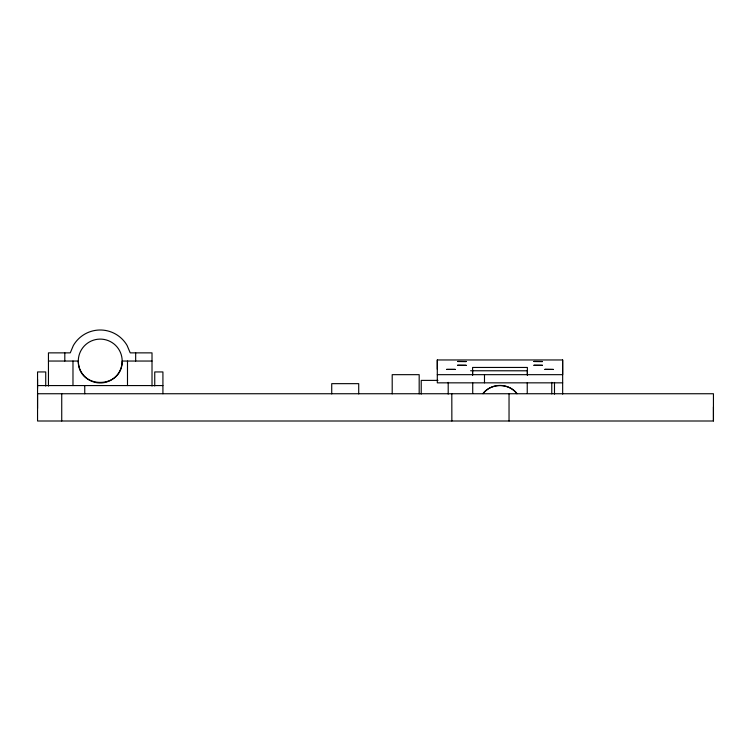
<?xml version="1.0" encoding="UTF-8"?>
<svg xmlns="http://www.w3.org/2000/svg" width="751" height="751" viewBox="0 0 751 751"><rect width="100%" height="100%" fill="white"/><g stroke="black" fill="none" stroke-linecap="round" stroke-linejoin="round"><path stroke-width="1.13" d="M37.55 408.45L37.55 393.74L713.441 393.74L713.441 421.001L37.55 421.001L37.55 371.942L45.727 371.942L45.727 386.061M37.55 388.295L37.55 379.349M472.595 374.665L472.595 367.455L527.371 367.455L527.371 374.665M562.668 382.841L437.298 382.841L437.298 359.964L562.649 359.964L562.668 394.134M713.441 406.892L713.45 420.926M483.071 393.674C490.938 382.869 509.122 382.907 516.941 393.74M48.449 361.043L78.292 361.043C78.001 389.525 122.46 389.525 122.178 361.043A21.939 21.939 0 0 0 89.266 342.043A21.939 21.939 0 0 0 89.266 380.044A21.939 21.939 0 0 0 122.178 361.043L152.012 361.043M470.595 370.759L527.371 370.797L527.371 375.453M437.298 374.665L562.668 374.665L562.649 359.964M437.964 380.391L421.217 380.391L421.217 394.087M37.55 385.573L162.92 385.573M451.858 421.001L451.811 393.74M437.298 359.964L437.298 369.22M554.491 382.456L554.491 394.134M551.76 382.362L551.76 393.862M527.24 382.841L527.24 393.355M509.037 393.74L509.037 421.001M484.489 374.665L484.489 382.841M472.726 382.841L472.726 393.355M472.595 370.525L472.595 375.453M448.197 382.362L448.197 394.087M419.18 393.862L419.18 374.665L392.2 374.665L392.2 393.862M358.715 393.909L358.715 383.658L331.726 383.658L331.726 393.909M162.92 393.74L162.92 371.942L154.744 371.942L154.744 385.958M152.012 386.052L152.012 352.867L130.214 352.867L127.116 345.516A31.044 31.044 0 0 0 73.354 345.516L70.256 352.867L48.449 352.867L48.449 386.052M135.668 352.867L135.668 361.043M127.492 361.043L127.492 385.573M84.75 385.573L84.75 393.74M72.978 361.043L72.978 385.573M64.802 352.867L64.802 361.043M61.732 393.74L61.732 421.001M482.931 393.562A21.939 21.939 0 0 1 517.026 393.562M446.61 369.408L455.256 369.408L446.61 369.408M457.612 361.484L466.193 361.541L457.612 361.484M457.612 365.268L466.193 365.324L457.612 365.268M533.923 361.484L542.494 361.541L533.923 361.484M533.923 365.268L542.494 365.324L533.923 365.268M544.916 369.361L553.393 369.445L544.916 369.361"/></g></svg>
